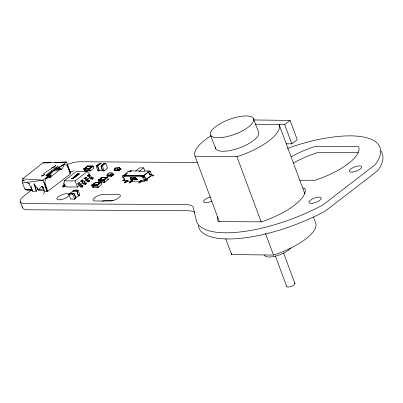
<?xml version="1.0" encoding="UTF-8"?>
<svg xmlns="http://www.w3.org/2000/svg" width="403" height="403" viewBox="0 0 403 403"><rect width="100%" height="100%" fill="white"/><g stroke="black" fill="none" stroke-linecap="round" stroke-linejoin="round"><path stroke-width="0.6" d="M124.089 179.879L122.376 180.65L124.723 180.937L124.089 179.879L124.099 178.151M134.471 179.355C134.572 178.771 134.718 179.929 134.486 179.395M63.76 183.446L63.714 186.186L62.586 186.317L62.883 187.063L64.324 186.856L65.407 185.974M76.666 175.159L78.187 174.756L77.23 175.396C80.001 173.728 73.139 176.801 76.923 174.67L76.142 175.204L76.661 175.164M24.795 188.982L31.656 190.014L27.283 190.458L24.795 188.982L22.467 183.022L22.553 178.882L42.874 162.877L66.555 162.056L70.696 172.973L69.548 172.978M64.324 186.856L64.379 184.095M112.105 174.801L111.55 175.587L106.81 175.557L107.077 176.277L111.817 176.302L112.402 175.496L112.105 174.801L113.601 174.005L113.863 174.721L112.402 175.496M119.278 169.255L118.724 170.041L113.984 170.011L114.251 170.731L118.991 170.756L119.575 169.955L119.278 169.255L120.774 168.459L121.041 169.174L119.575 169.955M133.242 179.275L132.527 179.516L132.552 179.179M89.708 174.872L89.36 173.859L87.189 171.613L76.238 171.542L64.198 180.841L64.006 183.939L64.404 184.932L66.475 186.977L77.411 187.042L82.716 182.942M131.313 179.249C132.013 179.108 131.141 179.929 131.6 179.199M104.145 170.892L102.337 165.965L101.103 165.965C101.571 167.628 101.707 171.315 104.145 170.892L107.581 168.177L105.752 163.331L103.949 163.598L101.103 165.965M73.26 178.096C73.25 177.597 70.913 178.428 71.941 178.736A0.766 0.262 -20.4 0 0 72.449 178.605C73.744 179.043 74.182 177.678 73.417 178.045M73.92 177.501L75.008 177.194L73.326 177.184L75.432 177.028L73.633 177.753L74.036 177.184M137.413 179.547C136.244 178.131 137.065 178.937 136.924 179.547M72.837 178.479L73.608 178.207L72.903 178.579M135.106 179.436L134.798 178.987L135.091 179.406M43.605 194.241L44.673 191.329L47.03 191.385L44.758 182.982L45.64 178.821L48.461 175.829L45.861 175.703L49.06 172.534L54.541 168.288L58.133 166.217L55.382 169.134L49.952 173.361L45.861 175.703M134.33 178.282C133.494 177.3 133.856 177.612 134.401 178.252M49.685 174.554L49.952 173.361C52.002 175.93 50.219 179.4 48.642 175.602L49.952 173.361M75.643 198.321L74.898 195.294L73.83 193.385L70.732 193.193L69.82 193.359L68.782 194.175L70.565 199.042L74.615 199.112L75.643 198.321L75.059 198.226M58.788 168.61L59.236 167.003L64.349 164.359L67.236 165.603L70.696 172.973M135.63 177.985C135.01 177.214 136.244 177.839 135.907 178.076L135.519 177.506L135.846 177.99M133.851 177.627L134.093 177.506L133.882 178.005L134.36 178.151M72.852 178.212L71.895 178.534L72.772 178.091M152.707 175.547L153.79 175.461L151.468 174.58L150.954 176.232L145.78 179.31L145.075 178.524L144.259 175.255L148.39 171.718L149.946 174.504L149.72 175.114M45.64 178.821L50.471 177.164L51.236 174.826M51.619 173.658L52.38 171.32L59.236 167.003L61.83 169.472L64.349 164.359L63.095 164.318M144.999 180.479L144.027 181.229L142.687 177.632L143.639 177.637L143.277 176.67L143.624 175.663L148.324 172.031L150.606 171.391L151.216 174.993M124.723 180.937L125.142 179.763M73.15 191.606A9.803 6.821 -89.6 0 1 73.069 191.148L73.155 190.957A9.803 3.37 -20.4 0 0 76.807 190.982L77.033 191.173A9.803 6.821 -89.6 0 0 78.701 195.651L75.598 198.049A9.803 6.821 -89.6 0 0 73.93 193.576L73.704 193.38A9.803 3.37 -20.4 0 0 70.051 193.359L69.966 193.551A9.803 6.821 -89.6 0 1 70.182 193.898M77.88 174.957L77.603 175.194M144.46 179.985L146.878 180.781L144.591 181.068L144.46 179.985L145.075 178.524L145.478 179.657M122.774 175.768L123.721 175.773L124.008 176.549L125.303 175.547L122.774 175.768L122.426 176.539L122.789 177.506L123.736 177.511L125.076 181.113L126.235 181.118M135.126 179.547L134.798 179.164L135.091 179.3M85.567 170.847L85.763 170.449L84.418 168.514L84.222 168.917L84.418 168.514L89.456 168.545L90.448 170.877L93.944 168.172L93.229 166.248L92.685 166.051L92.413 166.258L93.229 166.248L89.728 168.948L83.748 168.912L84.464 170.842L90.448 170.877L89.345 170.872M93.511 187.138L93.708 186.735L92.358 184.806L92.161 185.204L92.358 184.806L97.4 184.836L98.392 187.168L101.888 184.463L101.173 182.534L100.357 182.549L101.173 182.534L97.672 185.239L91.693 185.204L92.408 187.133L98.392 187.168L97.289 187.163M99.999 182.121L100.196 181.718L98.851 179.783L98.654 180.186L98.851 179.783L103.888 179.819L104.881 182.151L108.377 179.446L107.661 177.516L101.677 177.481L98.181 180.181L98.896 182.111L104.881 182.151L103.778 182.141M143.639 177.637L144.173 176.63L142.687 177.632M75.562 198.231L75.512 198.241A9.803 3.37 -20.4 0 0 75.25 198.185M34.472 183.849L34.064 183.934L38.159 189.959L44.053 190.977L44.622 189.974M78.056 190.11L77.018 190.921L73.008 190.896L74.066 190.09L78.056 190.11L79.89 194.971L78.242 195.969M134.703 179.466L134.657 179.305M128.985 172.152L129.524 171.285L131.015 170.63L129.796 171.542M89.003 175.889L89.768 174.781L91.864 177.552L93.093 177.698L93.345 178.443L92.292 179.254L90.655 179.008L88.655 176.323L87.703 176.116L87.471 175.28L89.768 174.781L87.471 175.28L89.003 175.889L90.68 178.232L92.045 178.584L93.093 177.698M49.055 175.834L47.947 177.335L45.237 178.64M51.639 172.323L52.38 171.32L59.911 169.527L61.83 169.472L60.087 169.844M128.073 181.128L127.816 180.433L126.552 180.428L124.628 182.907L128.073 181.128L130.97 181.149M132.814 181.159L132.557 180.463L131.292 180.453L129.368 182.932L132.814 181.159L140.44 181.209M142.289 181.219L142.032 180.524L140.768 180.514L138.844 182.992L142.289 181.219L144.027 181.229M71.815 178.333L71.593 178.589M102.916 170.857L104.15 170.842M87.703 176.116L88.741 174.892M36.96 187.063L38.159 189.959L41.847 186.251L44.018 189.289M102.956 170.882L103.254 170.59M49.146 176.942L50.531 175.617L48.642 175.602M125.494 175.401L141.977 175.779L124.124 175.27L128.129 171.456L129.524 171.285M101.198 163.89L100.8 163.291L97.37 165.94L96.156 165.93L97.934 170.791L99.239 170.862L97.934 170.791M71.976 178.217L71.633 178.514M76.323 176.192L76.253 175.763L75.104 175.995M53.705 167.411L55.74 165.628L43.489 173.658M80.625 181.164L81.869 180.897L83.844 183.516L85.209 183.869L86.257 182.982L86.509 183.728L85.456 184.539L83.819 184.292L81.749 181.536L80.625 181.164L81.905 180.181L82.932 180.065L85.028 182.836L86.257 182.982M84.041 178.519L85.285 178.257L87.26 180.876L88.63 181.224L89.673 180.343L89.929 181.083L88.877 181.899L87.234 181.652L85.164 178.892L84.041 178.519L85.32 177.537L86.353 177.426L88.443 180.191L89.673 180.343M75.991 175.114L76.651 174.67L76.142 174.983M88.942 168.943L92.383 166.086L87.96 166.011L84.479 168.761L88.942 168.943L84.479 168.761L88.03 166.212L92.383 166.086L88.862 168.731M96.886 185.234L100.327 182.378L95.904 182.302L92.418 185.053L96.886 185.234L92.418 185.053L95.974 182.504L100.327 182.378L96.806 185.017M103.375 180.217L106.815 177.355L102.392 177.285L98.911 180.035L103.375 180.217L98.911 180.035L102.468 177.486L106.815 177.355L103.294 180M46.642 176.025L52.38 171.32M126.376 181.481L124.628 182.907L127.816 180.433M131.116 181.511L129.368 182.932L132.557 180.463M140.592 181.567L138.844 182.992L142.032 180.524M50.471 177.164L59.911 169.527M48.461 175.829L43.066 180.171L22.467 183.022M79.89 194.971C77.92 197.51 77.547 192.065 77.018 190.921M42.98 175.743L44.753 174.343L41.106 175.925L42.537 176.096L42.28 175.592M150.606 171.391L148.984 171.023L144.566 170.998L143.755 171.623L139.015 171.592L143.76 167.89L144.944 171.074M78.449 183.541L79.512 182.71L81.608 185.476L82.837 185.627L83.094 186.372L82.041 187.183L80.404 186.937L78.333 184.186L77.164 183.864L78.449 183.541L80.56 186.297L81.789 186.438L82.837 185.627M81.869 180.897L82.932 180.065M85.285 178.257L86.353 177.426M31.756 189.974L23.621 196.256A15.339 5.274 -20.4 0 0 25.223 203.606L186.136 204.608A21.964 7.546 -20.4 0 1 193.334 207.691L196.593 221.63A89.874 30.885 -20.4 0 0 322.964 204.9L375.299 164.595A91.274 31.369 -20.4 0 0 294.472 145.957L287.354 148.47M80.56 186.297L81.608 185.476M46.552 190.1L47.861 191.319L70.339 173.94L67.236 165.603M84.146 168.721L83.748 168.912L87.647 166.016L87.244 166.207L93.229 166.248M87.375 166.227L87.647 166.016M78.313 173.99L77.739 174.434L78.52 173.99M62.586 186.317L63.639 185.506M89.184 168.751L89.456 168.545L89.259 168.948L89.728 168.948M96.156 165.93L99.566 163.291L100.8 163.291M84.162 181.829L89.466 177.728M69.961 193.395L73.104 190.972M92.091 185.012L91.693 185.204L95.587 182.307L95.189 182.499L101.173 182.534M95.32 182.514L95.587 182.307M102.08 177.29L101.677 177.481L107.661 177.516L104.165 180.222L98.181 180.181L98.851 179.783M107.389 174.202L109.148 172.842L112.094 172.857L112.764 174.076L110.815 175.577L107.672 175.557L107.389 174.202L110.331 174.222L112.094 172.857M114.563 168.656L116.326 167.295L119.268 167.31L119.938 168.53L117.988 170.031L114.845 170.011L114.563 168.656L117.505 168.676L119.268 167.31M97.128 185.042L97.4 184.836L97.199 185.234L97.672 185.239M103.621 180.025L103.888 179.819L103.692 180.217L104.165 180.222M113.601 174.005L112.971 174.056L110.971 175.602L111.213 176.247L111.838 175.763L111.394 175.648M120.774 168.459L120.144 168.509L118.144 170.056L118.386 170.701L119.011 170.217L118.568 170.101M124.673 175.542L126.552 174.091M130.431 171.582L131.297 170.912L139.826 170.973M141.7 176.66L142.994 175.658L143.624 175.663L141.408 175.884L141.7 176.66L124.008 176.549M148.984 171.023L147.689 172.026L148.324 172.031L150.566 174.706M145.972 179.728L150.833 175.97M64.198 180.841L75.139 180.917L87.189 171.613M102.337 165.965L105.752 163.331M81.749 181.536L82.449 180.997M68.782 194.175L72.772 194.201L73.83 193.385M255.295 124.205L284.659 124.562L290.095 120.406L297.263 139.69L291.827 143.846L286.231 143.78M135.72 170.943L139.791 167.855L143.76 167.89M74.615 199.112L75.653 198.276M74.827 176.02L74.424 176.338A1.128 0.388 -20.4 0 0 74.333 176.65L75.552 176.67L76.681 176.061A1.133 0.388 -20.4 0 0 76.807 175.718L75.522 175.713L74.686 176.287A0.786 0.272 -20.4 0 0 74.61 176.504L76.157 176.302M107.077 176.277L107.833 175.768M78.701 195.803L78.615 195.843A9.803 3.37 -20.4 0 1 78.217 195.893M124.124 175.27L127.524 173.089M77.724 175.109L77.885 174.892M113.984 170.011L114.825 169.492M106.81 175.557L107.651 175.038M83.748 168.912L84.418 168.514M91.693 185.204L92.358 184.806M90.68 178.232L91.864 177.552M87.26 180.876L88.443 180.191M83.844 183.516L85.028 182.836M99.178 170.837L97.37 165.94M64.349 164.359L60.959 166.182L66.555 162.056L54.34 162.6M135.176 178.217L135.252 177.799L134.829 177.592L135.005 178.287L134.713 177.501L135.327 177.778A0.534 0.338 52.3 0 1 135.413 178.03L135.005 178.287M136.446 179.471C137.04 178.917 135.332 178.464 136.446 179.471C134.894 178.015 137.614 179.199 136.274 179.542M130.33 171.411L131.297 170.912M122.789 177.506L123.751 177.008M98.181 180.181L98.584 179.995M70.137 172.282L74.187 170.635M150.304 174.937L151.468 174.58L152.818 176.187M55.382 169.134L57.901 168.449L59.79 168.459L60.279 169.794L55.382 169.134L59.79 168.459L60.279 169.794M101.143 163.93A9.808 6.186 52.3 0 0 100.911 163.527L100.705 163.437A9.808 3.37 -20.4 0 1 97.586 165.85L97.521 166.147A9.808 6.186 52.3 0 1 99.188 170.62L103.022 170.731A9.808 3.37 -20.4 0 1 103.223 170.514M134.607 179.174L134.36 179.375M131.821 179.869L131.141 179.501A1.033 0.65 52.3 0 1 130.255 178.62L130.265 177.93A1.033 0.65 52.3 0 1 130.658 177.713L130.96 177.401A1.285 0.811 52.3 0 1 131.811 177.396L132.527 178.02A0.912 0.574 52.3 0 1 133.015 178.398L133.222 178.776M84.464 170.842L85.834 170.64M107.465 179.582L108.377 179.446M98.896 182.111L100.271 181.909M92.408 187.133L93.778 186.932M123.721 175.773L125.303 175.547M141.408 175.884L142.994 175.658M130.008 175.794L131.187 175.637M99.294 170.736L99.395 170.711A9.808 3.37 -20.4 0 0 99.758 170.494M38.159 189.959L42.26 189.491M79.512 182.71L78.484 182.821L79.381 183.37M26.91 182.614L28.966 183.753L29.918 183.667M146.768 180.141L147.851 180.05L145.78 179.31L144.259 175.255M24.336 181.194L22.795 180.337L24.029 180.257M50.677 162.762L42.874 162.877M92.413 166.258L92.685 166.051M100.357 182.549L100.629 182.337M107.661 177.516L106.85 177.527L107.117 177.32M28.966 183.753L32.613 191.269L36.356 191.279L34.618 184.418M358.196 152.687L317.876 152.495A45.69 15.702 -20.4 0 0 293.57 162.938M197.47 162.49L79.9 161.754A16.125 5.541 -20.4 0 0 66.984 164.636M85.763 170.449L89.612 170.665M134.456 177.839L134.491 177.93M135.907 178.076L135.655 178.292M135.055 178.197L135.302 178.025L134.929 177.592M133.947 179.083L133.982 179.174M135.725 179.093L135.761 179.184M132.557 179.179L132.96 178.856L132.375 178.307A0.897 0.564 52.3 0 0 131.544 177.607A0.897 0.564 52.3 0 0 131.066 178.136L130.643 178.086A0.63 0.398 52.3 0 0 130.758 178.947L130.97 179.154L131.116 178.821A0.635 0.398 52.3 0 1 131.479 178.796L132.179 178.564L132.431 178.861L132.013 179.521A0.635 0.398 52.3 0 1 131.902 179.809M299.686 180.242L315.03 180.272A47.01 16.155 -20.4 0 0 358.579 146.601L315.584 146.324A45.69 15.702 -20.4 0 0 291.278 156.767M137.176 179.33L136.909 179.33L137.322 179.547M136.325 179.451L136.572 179.28L136.194 178.846M132.919 179.521L132.441 179.285M100.196 181.718L104.05 181.934M93.708 186.735L97.556 186.952M302.734 188.11L304.784 188.191A47.01 16.155 -20.4 0 1 261.23 221.862L218.219 221.6A45.69 15.702 -20.4 0 1 217.786 216.834M113.293 200.573L106.024 200.528A6.574 2.257 -20.4 0 0 101.828 201.309M253.86 119.963L290.095 120.406M219.338 221.579L195.027 156.213L236.934 156.722A44.914 15.435 -20.4 0 0 279.062 124.497L304.885 193.934M225.69 238.657L231.604 254.56L273.511 255.074A44.914 15.435 -20.4 0 0 315.635 222.844L313.443 216.94M121.041 169.174L120.386 169.154L120.144 168.509M113.863 174.721L113.213 174.701L112.971 174.056M149.946 174.504L151.468 174.58M22.553 178.882L43.066 180.171L47.03 191.385M129.897 175.345L131.131 175.461M22.795 180.337L24.014 180.484M52.813 167.703L51.836 167.577L53.055 167.265L53.302 167.769M26.26 189.259L31.656 190.014M102.936 170.751L102.815 170.645A9.808 6.186 52.3 0 1 101.153 166.167L101.213 165.87A9.808 3.37 -20.4 0 1 104.337 163.457L104.543 163.547A9.808 6.186 52.3 0 0 104.614 163.95M131.554 179.159L131.64 179.295M130.879 179.048L130.758 178.947M85.32 177.537L86.217 178.086M81.905 180.181L82.796 180.725M41.836 186.322L43.937 187.662M142.36 175.889L143.277 176.67M69.82 193.359L70.122 193.898M41.847 186.251L44.053 190.977M148.39 171.718L149.498 174.549M77.411 187.042L75.139 180.917M284.659 124.562L291.827 143.846M253.437 118.507L258.459 132.003A23.006 7.904 -20.4 0 1 238.551 148.213A23.006 7.904 -20.4 0 1 215.323 147.08M283.586 252.948L294.961 283.541M275.325 255.834L286.699 286.427M236.934 156.722L261.25 222.103M265.406 233.277L273.511 255.074M210.613 135.201L215.63 148.702M140.768 180.514L141.025 181.214M131.292 180.453L131.549 181.154M126.552 180.428L126.814 181.123M118.724 170.041L118.991 170.756M114.638 170.031L114.875 170.676M111.55 175.587L111.817 176.302M107.465 175.577L107.702 176.222M44.758 182.982L47.861 191.319M20.271 201.686L22.563 207.857M72.772 194.201L74.575 199.067M92.045 178.584L92.292 179.254M88.63 181.224L88.877 181.899M85.209 183.869L85.456 184.539M117.505 168.676L117.988 170.031M110.331 174.222L110.815 175.577M81.789 186.438L82.041 187.183M34.064 183.934L36.356 191.279M31.076 185.974L32.613 191.269M198.321 225.378L198.886 227.801A89.874 30.885 -20.4 0 0 325.261 211.071L377.596 170.766A91.274 31.369 -20.4 0 0 380.865 150.918M294.306 282.997A4.383 1.506 -20.4 0 1 291.732 286.246A4.383 1.506 -20.4 0 1 286.729 286.09M290.613 247.9A14.241 4.896 -20.4 0 1 276.115 255.986A14.241 4.896 -20.4 0 1 264.499 254.963M195.027 156.213A44.914 15.435 -20.4 0 1 210.754 136.013M231.604 254.56A44.914 15.435 -20.4 0 1 231.201 252.862M133.237 178.801A0.912 0.574 52.3 0 1 133.257 179.315M194.901 212.567A21.964 7.546 -20.4 0 0 188.433 210.779L27.52 209.777A15.339 5.274 -20.4 0 1 22.487 206.719M211.807 201.132A6.574 2.257 -20.4 0 1 203.545 201.817A6.574 2.257 -20.4 0 1 210.447 196.951M135.544 179.622C135.317 180.176 135.196 177.975 135.544 179.622M77.678 173.819L76.812 174.489L77.668 173.985L79.144 173.995L78.741 174.469L79.567 173.829L77.678 173.819M94.972 197.45L94.504 197.813A6.574 2.257 -20.4 0 0 95.189 200.961L109.732 201.052A6.574 2.257 -20.4 0 0 118.487 197.964L118.956 197.596A6.574 2.257 -20.4 0 0 118.27 194.448L103.732 194.357A6.574 2.257 -20.4 0 0 94.972 197.45M119.762 169.638L119.177 169.633L120.285 169.678L119.762 169.638M112.588 175.184L112.004 175.179L113.107 175.224L112.588 175.184M133.353 177.491L133.564 178.277L133.902 178.277L133.353 177.491M134.577 177.496L134.244 177.496L134.542 178.282L134.884 178.287L134.577 177.496M134.068 178.741L133.736 178.741L134.028 179.526L134.375 179.526L134.068 178.741M135.846 178.751L135.514 178.751L135.806 179.536L136.154 179.542L135.846 178.751M222.486 137.448A23.006 7.904 -20.4 0 0 253.709 119.278A23.006 7.904 -20.4 0 0 219.877 123.837A23.006 7.904 -20.4 0 0 222.486 137.448M352.832 172.046A6.574 2.257 -20.4 0 0 361.698 166.837A6.574 2.257 -20.4 0 0 351.99 168.187A6.574 2.257 -20.4 0 0 352.832 172.046M312.481 203.238A6.574 2.257 -20.4 0 0 321.347 198.029A6.574 2.257 -20.4 0 0 311.64 199.379A6.574 2.257 -20.4 0 0 312.481 203.238M59.83 199.848A6.574 2.257 -20.4 0 0 69.251 194.81A6.574 2.257 -20.4 0 0 60.042 195.641A6.574 2.257 -20.4 0 0 59.83 199.848"/></g></svg>
